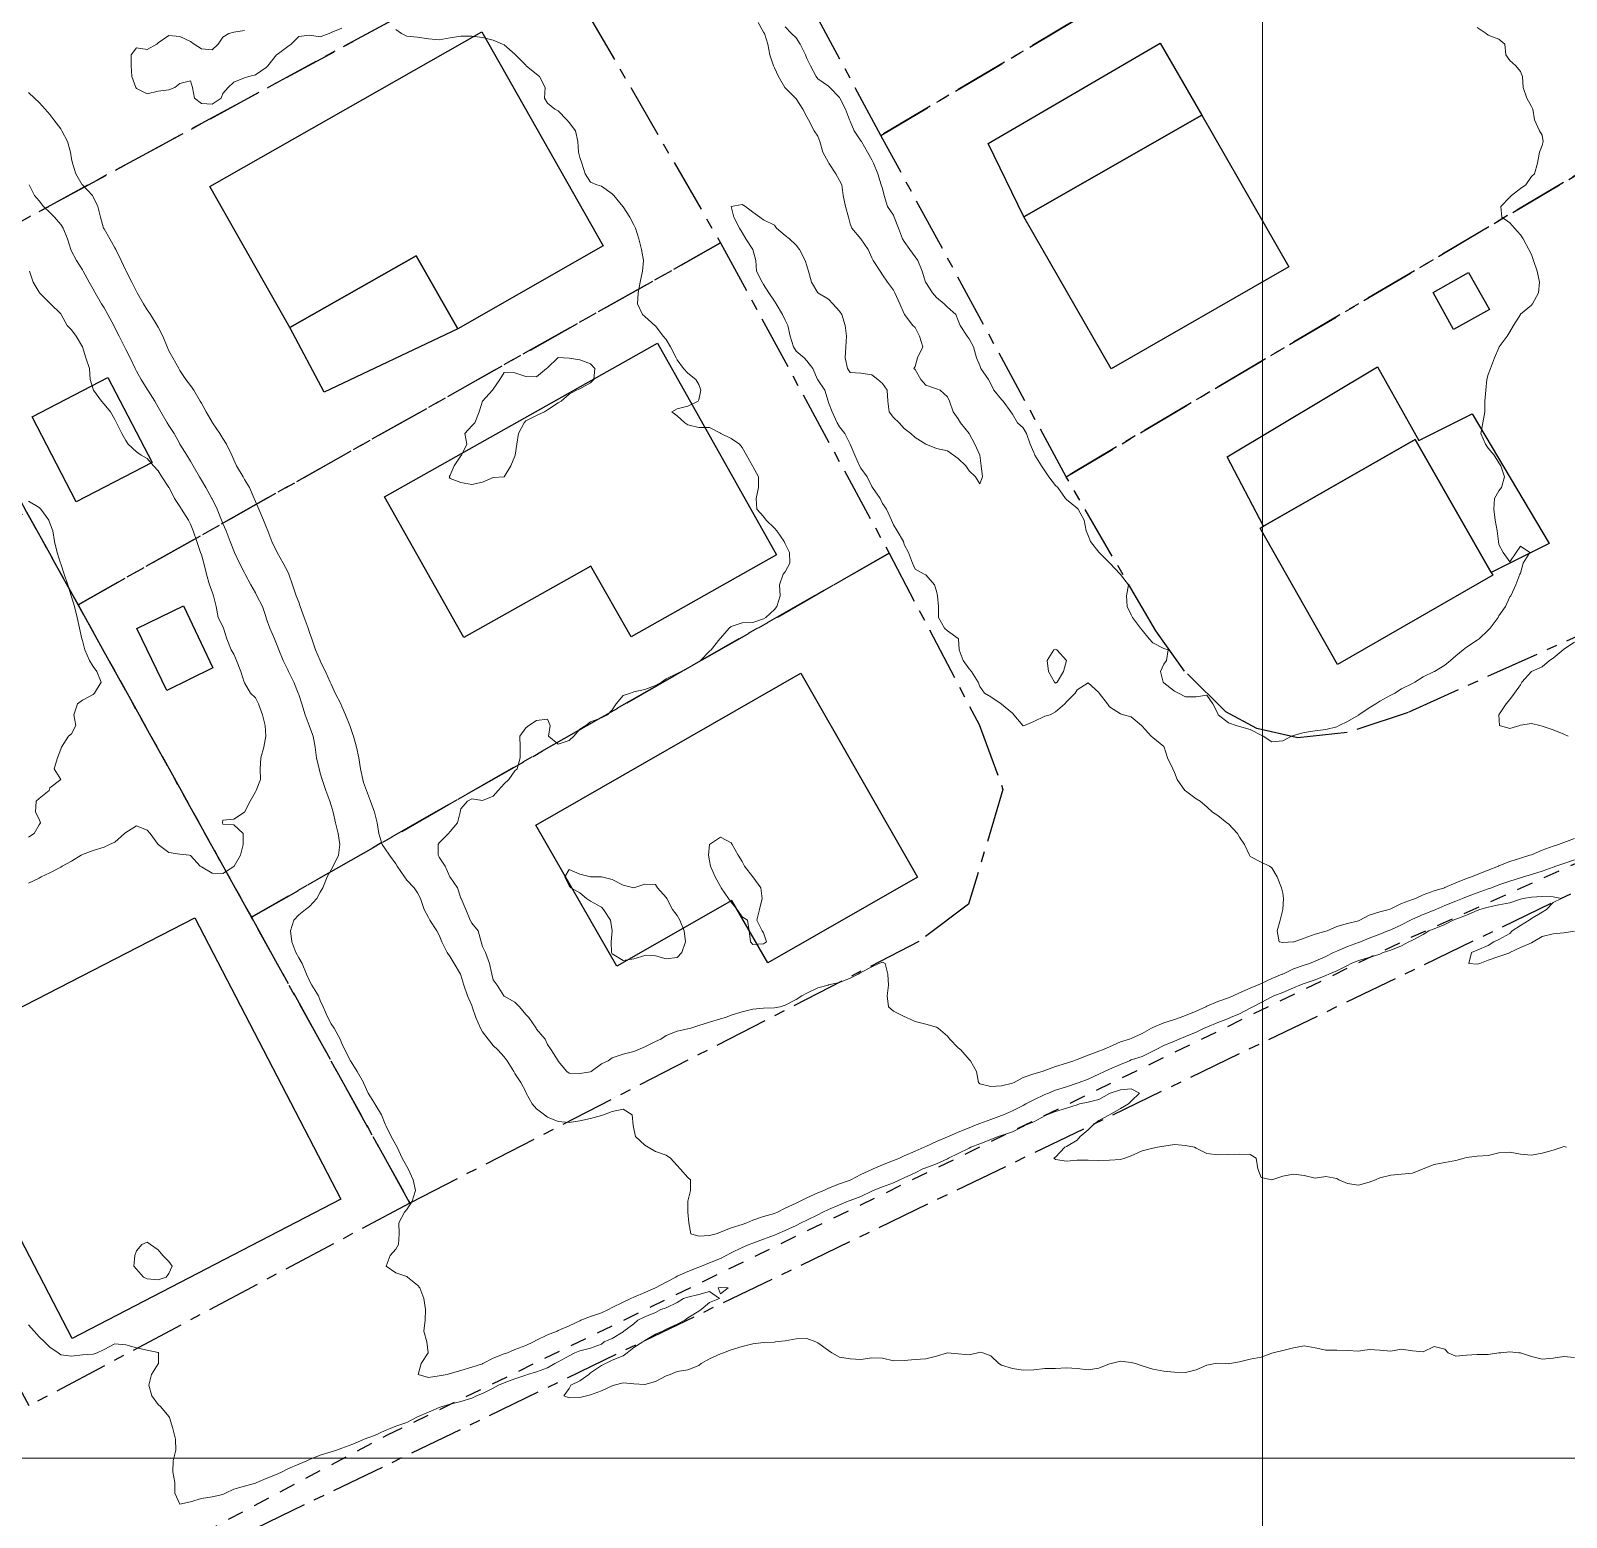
# Model space of a CAD drawing. Header units: centimetres. Extents: x 0 to 642158, y -847 to 649707.
# Drawn here: x 617509.9 to 617580.9, y 620984.6 to 621053.4 of the extents above; entities that cross this region are included whole.
import ezdxf

# ---------------------------------------------------------------- set-up
doc = ezdxf.new("R2010")
doc.units = ezdxf.units.CM
doc.header["$MEASUREMENT"] = 0
doc.linetypes.add('CENTERX2', pattern=[4, 2.5, -0.5, 0.5, -0.5])
doc.linetypes.add('JIS_02_0.7', pattern=[1.35, 0.75, -0.6])
for name, color, linetype, lineweight in [('MEV_grille', 254, 'Continuous', 9), ('WAL_parcellaire agricole', 7, 'JIS_02_0.7', 25), ('WAL_topographie 0.5', 253, 'Continuous', 20)]:
    doc.layers.add(name, color=color, linetype=linetype, lineweight=lineweight)
doc.layers.add('SPW_batiments', color=7, linetype='Continuous')
doc.layers.add('SPW_parcellaire cadastral', color=7, linetype='CENTERX2', lineweight=25, true_color=0xff0542)

# ---------------------------------------------------------------- blocks, each defined once
blk = doc.blocks.new('*U114')
at = {"layer": 'MEV_grille', "transparency": 33554687}
blk.add_lwpolyline([(-1338.461, 0), (1338.461, 0)], dxfattribs=at)
blk = doc.blocks.new('*U115')
at = {"layer": 'MEV_grille', "color": 0, "linetype": 'ByBlock', "lineweight": -2, "transparency": 16777216}
blk.add_blockref('*U114', (0, -1400), dxfattribs=at)
blk = doc.blocks.new('*U112')
at = {"layer": 'MEV_grille', "transparency": 33554687}
blk.add_lwpolyline([(0, 1825.476), (0, -1825.476)], dxfattribs=at)
blk = doc.blocks.new('*U113')
at = {"layer": 'MEV_grille', "color": 0, "linetype": 'ByBlock', "lineweight": -2, "transparency": 16777216}
blk.add_blockref('*U112', (2200, 0), dxfattribs=at)

msp = doc.modelspace()

# ---------------------------------------------------------------- linework, layer by layer
at = {"layer": 'SPW_batiments'}
for points in [[(617536.331, 621043.421), (617529.615, 621039.586), (617527.681, 621042.97), (617521.848, 621039.652), (617518.147, 621046.169), (617530.714, 621053.32), (617536.331, 621043.421)], [(617564.014, 621049.474), (617555.78, 621044.773), (617554.13, 621048.156), (617562.079, 621052.79), (617564.014, 621049.474)], [(617568.03, 621042.458), (617559.815, 621037.74), (617555.78, 621044.773), (617564.014, 621049.474), (617568.03, 621042.458)], [(617523.424, 621036.667), (617521.848, 621039.652), (617527.681, 621042.97), (617529.615, 621039.586), (617523.424, 621036.667)], [(617577.315, 621040.476), (617575.648, 621039.559), (617574.715, 621041.275), (617576.347, 621042.192), (617577.315, 621040.476)], [(617544.349, 621029.138), (617537.617, 621025.354), (617535.766, 621028.621), (617529.883, 621025.32), (617526.216, 621031.82), (617538.848, 621038.921), (617544.349, 621029.138)], [(617574.048, 621034.425), (617576.515, 621035.659), (617580.066, 621029.659), (617577.388, 621028.329), (617573.881, 621034.475), (617566.865, 621030.46), (617565.182, 621033.674), (617572.131, 621037.825), (617574.048, 621034.425)], [(617511.961, 621031.592), (617509.924, 621035.52), (617513.433, 621037.341), (617515.47, 621033.413), (617511.961, 621031.592)], [(617577.388, 621028.329), (617577.466, 621028.192), (617570.283, 621024.075), (617566.716, 621030.375), (617566.865, 621030.46), (617573.881, 621034.475), (617577.388, 621028.329)], [(617518.283, 621023.919), (617516.15, 621022.869), (617514.767, 621025.735), (617516.917, 621026.785), (617518.283, 621023.919)], [(617550.868, 621014.239), (617543.951, 621010.272), (617542.284, 621013.155), (617536.969, 621010.121), (617533.218, 621016.637), (617545.467, 621023.672), (617550.868, 621014.239)], [(617524.203, 620999.357), (617511.776, 620992.909), (617505.03, 621005.906), (617506.419, 621006.734), (617508.552, 621007.784), (617517.455, 621012.355), (617524.203, 620999.357)]]:
    msp.add_lwpolyline(points, dxfattribs=at)
at = {"layer": 'SPW_parcellaire cadastral'}
for points in [[(617549.174, 621048.533), (617541.142, 621063.459), (617571.135, 621080.808), (617578.975, 621066.199), (617549.174, 621048.533)], [(617495.693, 621058.255), (617522.077, 621073.451), (617525.359, 621072.135), (617533.592, 621057.661), (617504.102, 621041.678), (617503.348, 621043.116), (617500.947, 621047.916), (617498.713, 621052.416), (617495.693, 621058.255)], [(617583.188, 621058.863), (617587.614, 621050.421), (617557.739, 621032.75), (617549.174, 621048.533), (617578.975, 621066.199), (617583.188, 621058.863)], [(617507.494, 621035.249), (617505.531, 621038.966), (617504.102, 621041.678), (617533.592, 621057.661), (617541.759, 621043.562), (617512.05, 621026.833), (617509.666, 621031.133), (617507.494, 621035.249)], [(617591.166, 621043.874), (617597.733, 621032.765), (617573.556, 621021.854), (617570.733, 621020.924), (617568.45, 621020.674), (617566.549, 621021.106), (617565.124, 621021.877), (617563.218, 621023.758), (617561.882, 621025.623), (617557.739, 621032.75), (617587.614, 621050.421), (617591.166, 621043.874)], [(617549.552, 621029.214), (617520.064, 621012.389), (617512.05, 621026.833), (617541.759, 621043.562), (617549.552, 621029.214)], [(617509.795, 620989.801), (617502.091, 621004.016), (617505.888, 621006.333), (617503.803, 621010.411), (617500.163, 621017.521), (617496.813, 621023.954), (617509.666, 621031.133), (617512.05, 621026.833), (617520.064, 621012.389), (617527.394, 620999.168), (617509.795, 620989.801)], [(617549.552, 621029.214), (617553.714, 621021.301), (617554.817, 621018.286), (617553.228, 621012.996), (617550.92, 621011.256), (617527.394, 620999.168), (617520.064, 621012.389), (617549.552, 621029.214)], [(617779.335, 620865.112), (617770.644, 620841.831), (617609.563, 620765.114), (617530.476, 620889.801), (617510.399, 620919.604), (617480.638, 620965.028), (617603.182, 621024.128), (617779.335, 620865.112)]]:
    msp.add_lwpolyline(points, dxfattribs=at)
at = {"layer": 'WAL_parcellaire agricole'}
msp.add_lwpolyline([(617550.328, 620858.664), (617480.858, 620964.28), (617526.354, 620988.452), (617573.684, 621011.457), (617604.307, 621025.178), (617703.526, 620935.515), (617550.328, 620858.664)], dxfattribs=at)
at = {"layer": 'WAL_topographie 0.5'}
for points in [[(617519.75, 621053.375), (617519.25, 621053.311), (617519.023, 621053.25), (617518.75, 621053.073), (617518.53, 621052.75), (617518.25, 621052.491), (617517.75, 621052.533), (617517.425, 621052.75), (617517.25, 621052.875), (617516.75, 621053.098), (617516.25, 621053.156), (617515.75, 621052.812), (617515.694, 621052.75), (617515.25, 621052.5), (617514.75, 621052.583), (617514.5, 621052.25), (617514.5, 621051.75), (617514.54, 621051.25), (617514.714, 621050.75), (617514.75, 621050.706), (617515.25, 621050.457), (617515.75, 621050.575), (617516.25, 621050.635), (617516.531, 621050.75), (617516.75, 621050.934), (617517.25, 621051.062), (617517.333, 621050.75), (617517.426, 621050.25), (617517.75, 621050.006), (617518.25, 621049.982), (617518.667, 621050.25), (617518.75, 621050.464), (617518.985, 621050.75), (617519.25, 621051), (617519.75, 621051.187), (617519.938, 621051.25), (617520.25, 621051.328), (617520.75, 621051.672), (617520.821, 621051.75), (617521.225, 621052.25), (617521.25, 621052.268), (617521.75, 621052.636), (617521.91, 621052.75), (617522.25, 621053.104), (617522.75, 621053.163), (617523.25, 621053.094), (617523.667, 621053.25), (617523.75, 621053.288), (617524.25, 621053.495)], [(617526.75, 621053.427), (617527.012, 621053.25), (617527.25, 621053.118), (617527.75, 621053.07), (617528.25, 621052.996), (617528.75, 621052.943), (617529.25, 621053.035), (617529.75, 621053.114), (617530.25, 621053.114), (617530.75, 621053.064), (617531.25, 621052.933), (617531.673, 621052.75), (617531.75, 621052.719), (617532.25, 621052.292), (617532.282, 621052.25), (617532.75, 621051.772), (617532.776, 621051.75), (617533.25, 621051.362), (617533.386, 621051.25), (617533.649, 621050.75), (617533.613, 621050.25), (617533.75, 621050.017), (617534.088, 621049.75), (617534.25, 621049.669), (617534.651, 621049.25), (617534.75, 621049.127), (617535.057, 621048.75), (617535.157, 621048.25), (617535.194, 621047.75), (617535.25, 621047.512), (617535.348, 621047.25), (617535.5, 621046.75), (617535.75, 621046.366), (617536.044, 621046.25), (617536.25, 621046.187), (617536.75, 621045.833), (617536.827, 621045.75), (617537.239, 621045.25), (617537.25, 621045.234), (617537.569, 621044.75), (617537.75, 621044.396), (617537.817, 621044.25), (617537.982, 621043.75), (617538.102, 621043.25), (617538.2, 621042.75), (617538.154, 621042.25), (617538.04, 621041.75), (617537.945, 621041.25), (617537.912, 621040.75), (617538.15, 621040.25), (617538.25, 621040.16), (617538.721, 621039.75), (617538.75, 621039.728), (617539.111, 621039.25), (617539.25, 621039.09), (617539.439, 621038.75), (617539.703, 621038.25), (617539.75, 621038.16), (617540.043, 621037.75), (617540.25, 621037.534), (617540.609, 621037.25), (617540.75, 621037.016), (617540.847, 621036.75), (617540.75, 621036.303), (617540.715, 621036.25), (617540.25, 621036.017), (617539.75, 621035.893), (617539.5, 621035.75), (617539.75, 621035.561), (617540.099, 621035.25), (617540.25, 621035.157), (617540.75, 621035.031), (617541.25, 621035.034), (617541.75, 621034.761), (617541.767, 621034.75), (617542.25, 621034.512), (617542.631, 621034.25), (617542.75, 621034.107), (617542.962, 621033.75), (617543.239, 621033.25), (617543.25, 621033.227), (617543.506, 621032.75), (617543.505, 621032.25), (617543.403, 621031.75), (617543.435, 621031.25), (617543.75, 621030.913), (617543.869, 621030.75), (617544.25, 621030.369), (617544.353, 621030.25), (617544.695, 621029.75), (617544.75, 621029.641), (617544.942, 621029.25), (617544.963, 621028.75), (617544.75, 621028.354), (617544.65, 621028.25), (617544.481, 621027.75), (617544.518, 621027.25), (617544.36, 621026.75), (617544.25, 621026.609), (617543.854, 621026.25), (617543.75, 621026.182), (617543.25, 621026.016), (617542.75, 621025.989), (617542.25, 621025.829), (617542.162, 621025.75), (617541.75, 621025.283), (617541.728, 621025.25), (617541.323, 621024.75), (617541.25, 621024.692), (617540.829, 621024.25), (617540.75, 621024.187), (617540.25, 621023.917), (617539.933, 621023.75), (617539.75, 621023.658), (617539.25, 621023.413), (617539.028, 621023.25), (617538.75, 621023.101), (617538.25, 621022.906), (617537.75, 621022.806), (617537.6, 621022.75), (617537.25, 621022.629), (617536.926, 621022.25), (617536.75, 621021.977), (617536.523, 621021.75), (617536.25, 621021.61), (617535.75, 621021.422), (617535.53, 621021.25), (617535.25, 621021.075), (617534.979, 621020.75), (617534.75, 621020.554), (617534.25, 621020.382), (617533.804, 621020.75), (617533.883, 621021.25), (617533.75, 621021.536), (617533.25, 621021.482), (617532.889, 621021.25), (617532.75, 621021.136), (617532.476, 621020.75), (617532.493, 621020.25), (617532.492, 621019.75), (617532.355, 621019.25), (617532.25, 621019.15), (617531.964, 621018.75), (617531.75, 621018.55), (617531.473, 621018.25), (617531.25, 621017.981), (617530.75, 621017.783), (617530.25, 621017.854), (617530.05, 621017.75), (617529.75, 621017.404), (617529.716, 621017.25), (617529.59, 621016.75), (617529.25, 621016.341), (617529.174, 621016.25), (617528.75, 621015.825), (617528.697, 621015.75), (617528.706, 621015.25), (617528.75, 621015.155), (617529.029, 621014.75), (617529.242, 621014.25), (617529.25, 621014.231), (617529.595, 621013.75), (617529.75, 621013.271), (617529.762, 621013.25), (617529.977, 621012.75), (617530.182, 621012.25), (617530.25, 621012.114), (617530.55, 621011.75), (617530.693, 621011.25), (617530.75, 621011.032), (617530.889, 621010.75), (617531.074, 621010.25), (617531.18, 621009.75), (617531.25, 621009.494), (617531.425, 621009.25), (617531.737, 621008.75), (617531.75, 621008.737), (617532.25, 621008.458), (617532.467, 621008.25), (617532.75, 621007.889), (617532.897, 621007.75), (617533.228, 621007.25), (617533.25, 621007.212), (617533.645, 621006.75), (617533.75, 621006.5), (617533.926, 621006.25), (617534.244, 621005.75), (617534.25, 621005.738), (617534.65, 621005.25), (617534.75, 621005.181), (617535.25, 621005.156), (617535.75, 621005.234), (617535.781, 621005.25), (617536.25, 621005.603), (617536.562, 621005.75), (617536.75, 621005.884), (617537.25, 621006.057), (617537.75, 621006.178), (617537.939, 621006.25), (617538.25, 621006.394), (617538.75, 621006.642), (617539, 621006.75), (617539.25, 621006.915), (617539.75, 621007.115), (617540.25, 621007.226), (617540.381, 621007.25), (617540.75, 621007.381), (617541.25, 621007.53), (617541.75, 621007.683), (617541.987, 621007.75), (617542.25, 621007.851), (617542.75, 621008.006), (617543.25, 621008.131), (617543.75, 621008.188), (617544.25, 621008.202), (617544.508, 621008.25), (617544.75, 621008.315), (617545.25, 621008.582), (617545.518, 621008.75), (617545.75, 621008.881), (617546.25, 621009.114), (617546.735, 621009.25), (617546.75, 621009.254), (617547.25, 621009.361), (617547.75, 621009.562), (617548.125, 621009.75), (617548.25, 621009.831), (617548.75, 621010.097), (617549.073, 621010.25), (617549.25, 621010.31), (617549.375, 621010.25), (617549.494, 621009.75), (617549.527, 621009.25), (617549.463, 621008.75), (617549.531, 621008.25), (617549.75, 621008.041), (617550.25, 621007.797), (617550.361, 621007.75), (617550.75, 621007.561), (617551.25, 621007.436), (617551.75, 621007.302), (617551.815, 621007.25), (617552.25, 621006.88), (617552.359, 621006.75), (617552.75, 621006.347), (617552.865, 621006.25), (617553.25, 621005.815), (617553.31, 621005.75), (617553.6, 621005.25), (617553.686, 621004.75), (617553.75, 621004.687), (617554.25, 621004.563), (617554.75, 621004.595), (617555.25, 621004.719), (617555.329, 621004.75), (617555.75, 621004.976), (617556.25, 621005.147), (617556.635, 621005.25), (617556.75, 621005.297), (617557.25, 621005.487), (617557.75, 621005.641), (617558.098, 621005.75), (617558.25, 621005.815), (617558.75, 621006.014), (617559.25, 621006.187), (617559.419, 621006.25), (617559.75, 621006.397), (617560.25, 621006.619), (617560.663, 621006.75), (617560.75, 621006.784), (617561.25, 621007.01), (617561.687, 621007.25), (617561.75, 621007.286), (617562.25, 621007.503), (617562.75, 621007.664), (617563.006, 621007.75), (617563.25, 621007.842), (617563.75, 621008.047), (617564.199, 621008.25), (617564.25, 621008.276), (617564.75, 621008.489), (617565.25, 621008.661), (617565.462, 621008.75), (617565.75, 621008.884), (617566.25, 621009.107), (617566.582, 621009.25), (617566.75, 621009.325), (617567.25, 621009.545), (617567.73, 621009.75), (617567.75, 621009.76), (617568.25, 621009.996), (617568.75, 621010.171), (617568.983, 621010.25), (617569.25, 621010.349), (617569.75, 621010.576), (617570.104, 621010.75), (617570.25, 621010.822), (617570.75, 621011.038), (617571.25, 621011.212), (617571.354, 621011.25), (617571.75, 621011.411), (617572.25, 621011.609), (617572.617, 621011.75), (617572.75, 621011.803), (617573.25, 621012.035), (617573.657, 621012.25), (617573.75, 621012.298), (617574.25, 621012.516), (617574.75, 621012.714), (617574.834, 621012.75), (617575.25, 621012.924), (617575.75, 621013.125), (617576.062, 621013.25), (617576.25, 621013.326), (617576.75, 621013.511), (617577.25, 621013.692), (617577.413, 621013.75), (617577.75, 621013.879), (617578.25, 621014.047), (617578.75, 621014.209), (617578.881, 621014.25), (617579.25, 621014.366), (617579.75, 621014.522), (617580.25, 621014.707), (617580.375, 621014.75), (617580.75, 621014.871), (617581.25, 621015.04)], [(617543.491, 621053.75), (617543.75, 621053.309), (617543.787, 621053.25), (617543.94, 621052.75), (617544.032, 621052.25), (617544.206, 621051.75), (617544.25, 621051.659), (617544.442, 621051.25), (617544.736, 621050.75), (617544.75, 621050.73), (617545.23, 621050.25), (617545.25, 621050.222), (617545.565, 621049.75), (617545.75, 621049.393), (617545.817, 621049.25), (617546.09, 621048.75), (617546.25, 621048.5), (617546.355, 621048.25), (617546.484, 621047.75), (617546.75, 621047.278), (617546.766, 621047.25), (617547.083, 621046.75), (617547.25, 621046.45), (617547.365, 621046.25), (617547.432, 621045.75), (617547.538, 621045.25), (617547.674, 621044.75), (617547.75, 621044.438), (617547.829, 621044.25), (617548.25, 621043.75), (617548.25, 621043.75), (617548.577, 621043.25), (617548.75, 621042.875), (617548.813, 621042.75), (617549.141, 621042.25), (617549.25, 621042.083), (617549.477, 621041.75), (617549.75, 621041.375), (617549.809, 621041.25), (617550.044, 621040.75), (617550.25, 621040.283), (617550.269, 621040.25), (617550.643, 621039.75), (617550.75, 621039.643), (617550.962, 621039.25), (617551.111, 621038.75), (617550.861, 621038.25), (617550.75, 621037.85), (617550.694, 621037.75), (617550.75, 621037.704), (617551.013, 621037.25), (617551.25, 621036.985), (617551.75, 621036.818), (617551.917, 621036.75), (617552.25, 621036.45), (617552.337, 621036.25), (617552.517, 621035.75), (617552.75, 621035.432), (617552.85, 621035.25), (617553.25, 621034.75), (617553.25, 621034.75), (617553.519, 621034.25), (617553.75, 621033.75), (617553.75, 621033.75), (617553.81, 621033.25), (617553.875, 621032.75), (617553.75, 621032.417), (617553.55, 621032.75), (617553.25, 621033.023), (617553.094, 621033.25), (617552.75, 621033.594), (617552.523, 621033.75), (617552.25, 621033.95), (617551.75, 621034.06), (617551.25, 621034.25), (617551.25, 621034.25), (617550.75, 621034.562), (617550.562, 621034.75), (617550.25, 621034.978), (617550.019, 621035.25), (617549.75, 621035.483), (617549.559, 621035.75), (617549.488, 621036.25), (617549.469, 621036.75), (617549.25, 621037.068), (617549.028, 621037.25), (617548.75, 621037.458), (617548.25, 621037.544), (617547.75, 621037.574), (617547.62, 621037.75), (617547.519, 621038.25), (617547.55, 621038.75), (617547.574, 621039.25), (617547.524, 621039.75), (617547.361, 621040.25), (617547.25, 621040.408), (617546.955, 621040.75), (617546.75, 621040.964), (617546.25, 621041.25), (617546.25, 621041.25), (617545.96, 621041.75), (617545.83, 621042.25), (617545.75, 621042.5), (617545.667, 621042.75), (617545.408, 621043.25), (617545.25, 621043.464), (617544.942, 621043.75), (617544.75, 621043.897), (617544.35, 621044.25), (617544.25, 621044.387), (617543.75, 621044.625), (617543.568, 621044.75), (617543.25, 621044.983), (617542.917, 621045.25), (617542.75, 621045.337), (617542.25, 621045.25), (617542.375, 621044.75), (617542.641, 621044.25), (617542.75, 621044.042), (617542.934, 621043.75), (617543.25, 621043.25), (617543.25, 621043.25), (617543.393, 621042.75), (617543.417, 621042.25), (617543.676, 621041.75), (617543.75, 621041.645), (617543.992, 621041.25), (617544.25, 621040.869), (617544.328, 621040.75), (617544.625, 621040.25), (617544.75, 621039.987), (617544.862, 621039.75), (617544.971, 621039.25), (617545.129, 621038.75), (617545.25, 621038.556), (617545.629, 621038.25), (617545.75, 621038.104), (617546.024, 621037.75), (617546.239, 621037.25), (617546.25, 621037.232), (617546.579, 621036.75), (617546.733, 621036.25), (617546.75, 621036.178), (617546.917, 621035.75), (617547.144, 621035.25), (617547.25, 621035.064), (617547.508, 621034.75), (617547.75, 621034.25), (617547.75, 621034.25), (617547.971, 621033.75), (617548.182, 621033.25), (617548.25, 621033.146), (617548.538, 621032.75), (617548.75, 621032.298), (617548.791, 621032.25), (617549.136, 621031.75), (617549.25, 621031.518), (617549.429, 621031.25), (617549.655, 621030.75), (617549.75, 621030.524), (617549.923, 621030.25), (617550.212, 621029.75), (617550.25, 621029.619), (617550.452, 621029.25), (617550.628, 621028.75), (617550.75, 621028.477), (617551.167, 621028.25), (617551.25, 621028.217), (617551.65, 621027.75), (617551.75, 621027.458), (617551.79, 621027.25), (617551.828, 621026.75), (617551.833, 621026.25), (617552.107, 621025.75), (617552.25, 621025.619), (617552.75, 621025.268), (617552.762, 621025.25), (617552.791, 621024.75), (617552.972, 621024.25), (617553.25, 621023.865), (617553.357, 621023.75), (617553.662, 621023.25), (617553.75, 621023.05), (617553.964, 621022.75), (617554.25, 621022.574), (617554.728, 621022.25), (617554.75, 621022.236), (617555.25, 621021.818), (617555.322, 621021.75), (617555.733, 621021.25), (617555.75, 621021.231), (617555.812, 621021.25), (617556.25, 621021.434), (617556.75, 621021.683), (617557, 621021.75), (617557.25, 621021.883), (617557.673, 621022.25), (617557.75, 621022.341), (617558.159, 621022.75), (617558.25, 621022.893), (617558.75, 621023.222), (617559.25, 621022.775), (617559.266, 621022.75), (617559.643, 621022.25), (617559.75, 621022.107), (617560.25, 621021.79), (617560.393, 621021.75), (617560.75, 621021.646), (617561.225, 621021.25), (617561.25, 621021.222), (617561.675, 621020.75), (617561.75, 621020.694), (617562.25, 621020.279), (617562.269, 621020.25), (617562.428, 621019.75), (617562.672, 621019.25), (617562.75, 621019.083), (617562.875, 621018.75), (617563.223, 621018.25), (617563.25, 621018.223), (617563.75, 621017.859), (617563.934, 621017.75), (617564.25, 621017.489), (617564.512, 621017.25), (617564.75, 621017.083), (617565.167, 621016.75), (617565.25, 621016.702), (617565.654, 621016.25), (617565.75, 621016.089), (617565.987, 621015.75), (617566.211, 621015.25), (617566.25, 621015.2), (617566.75, 621014.929), (617567.135, 621014.75), (617567.25, 621014.667), (617567.492, 621014.25), (617567.694, 621013.75), (617567.75, 621013.5), (617567.788, 621013.25), (617567.75, 621012.75), (617567.75, 621012.75), (617567.641, 621012.25), (617567.495, 621011.75), (617567.589, 621011.25), (617567.75, 621011.212), (617568.25, 621011.245), (617568.275, 621011.25), (617568.75, 621011.42), (617569.25, 621011.596), (617569.75, 621011.733), (617569.807, 621011.75), (617570.25, 621011.957), (617570.75, 621012.095), (617571.25, 621012.223), (617571.32, 621012.25), (617571.75, 621012.482), (617572.25, 621012.633), (617572.68, 621012.75), (617572.75, 621012.775), (617573.25, 621013.019), (617573.75, 621013.203), (617573.885, 621013.25), (617574.25, 621013.413), (617574.75, 621013.601), (617575.233, 621013.75), (617575.25, 621013.757), (617575.75, 621013.98), (617576.25, 621014.175), (617576.476, 621014.25), (617576.75, 621014.366), (617577.25, 621014.567), (617577.726, 621014.75), (617577.75, 621014.761), (617578.25, 621014.961), (617578.75, 621015.12), (617579.179, 621015.25), (617579.25, 621015.277), (617579.75, 621015.489), (617580.25, 621015.666), (617580.506, 621015.75), (617580.75, 621015.839), (617581.25, 621016.027)], [(617576.75, 621053.527), (617577.154, 621053.25), (617577.25, 621053.163), (617577.75, 621052.98), (617578.024, 621052.75), (617578.067, 621052.25), (617578.25, 621051.988), (617578.528, 621051.75), (617578.75, 621051.484), (617578.845, 621051.25), (617578.875, 621050.75), (617579.033, 621050.25), (617579.25, 621049.865), (617579.318, 621049.75), (617579.389, 621049.25), (617579.625, 621048.75), (617579.75, 621048.535), (617579.8, 621048.25), (617579.75, 621048.069), (617579.625, 621047.75), (617579.528, 621047.25), (617579.4, 621046.75), (617579.25, 621046.635), (617579, 621046.25), (617578.75, 621046.081), (617578.335, 621045.75), (617578.25, 621045.68), (617577.842, 621045.25), (617577.891, 621044.75), (617578.25, 621044.491), (617578.467, 621044.25), (617578.75, 621043.929), (617578.872, 621043.75), (617579.125, 621043.25), (617579.25, 621043.024), (617579.352, 621042.75), (617579.524, 621042.25), (617579.629, 621041.75), (617579.587, 621041.25), (617579.302, 621040.75), (617579.25, 621040.685), (617578.75, 621040.259), (617578.741, 621040.25), (617578.42, 621039.75), (617578.25, 621039.45), (617578.134, 621039.25), (617577.766, 621038.75), (617577.75, 621038.717), (617577.544, 621038.25), (617577.356, 621037.75), (617577.25, 621037.481), (617577.196, 621037.25), (617577.141, 621036.75), (617577.105, 621036.25), (617577.098, 621035.75), (617577.003, 621035.25), (617576.92, 621034.75), (617577.127, 621034.25), (617577.25, 621034.079), (617577.536, 621033.75), (617577.75, 621033.4), (617577.842, 621033.25), (617578.009, 621032.75), (617577.871, 621032.25), (617577.75, 621032.098), (617577.55, 621031.75), (617577.521, 621031.25), (617577.583, 621030.75), (617577.661, 621030.25), (617577.729, 621029.75), (617577.75, 621029.625), (617577.938, 621029.25), (617578.25, 621028.815), (617578.553, 621029.25), (617578.75, 621029.546), (617579.183, 621029.25), (617578.872, 621028.75), (617578.75, 621028.292), (617578.714, 621028.25), (617578.533, 621027.75), (617578.307, 621027.25), (617578.25, 621027.193), (617578.059, 621026.75), (617577.75, 621026.319), (617577.707, 621026.25), (617577.338, 621025.75), (617577.25, 621025.654), (617576.836, 621025.25), (617576.75, 621025.192), (617576.25, 621024.874), (617576.089, 621024.75), (617575.75, 621024.477), (617575.507, 621024.25), (617575.25, 621024.045), (617574.768, 621023.75), (617574.75, 621023.741), (617574.25, 621023.5), (617573.854, 621023.25), (617573.75, 621023.188), (617573.25, 621022.946), (617572.938, 621022.75), (617572.75, 621022.647), (617572.25, 621022.369), (617572.058, 621022.25), (617571.75, 621022.071), (617571.279, 621021.75), (617571.25, 621021.726), (617570.75, 621021.427), (617570.363, 621021.25), (617570.25, 621021.188), (617569.75, 621021.061), (617569.25, 621020.996), (617568.75, 621020.928), (617568.25, 621020.793), (617568.155, 621020.75), (617567.75, 621020.533), (617567.25, 621020.492), (617566.842, 621020.75), (617566.75, 621020.809), (617566.25, 621021.06), (617565.75, 621021.201), (617565.605, 621021.25), (617565.25, 621021.376), (617564.772, 621021.75), (617564.75, 621021.802), (617564.514, 621022.25), (617564.25, 621022.653), (617563.75, 621022.567), (617563.25, 621022.58), (617562.933, 621022.75), (617562.75, 621022.836), (617562.25, 621023.222), (617562.225, 621023.25), (617562.104, 621023.75), (617562.25, 621024.089), (617562.375, 621024.25), (617562.456, 621024.75), (617562.25, 621024.811), (617561.75, 621025.07), (617561.583, 621025.25), (617561.25, 621025.659), (617561.179, 621025.75), (617560.809, 621026.25), (617560.75, 621026.363), (617560.56, 621026.75), (617560.534, 621027.25), (617560.62, 621027.75), (617560.25, 621028.226), (617560.229, 621028.25), (617559.762, 621028.75), (617559.75, 621028.764), (617559.264, 621029.25), (617559.25, 621029.269), (617558.871, 621029.75), (617558.75, 621030.036), (617558.662, 621030.25), (617558.569, 621030.75), (617558.292, 621031.25), (617558.25, 621031.294), (617557.75, 621031.692), (617557.709, 621031.75), (617557.348, 621032.25), (617557.25, 621032.348), (617556.933, 621032.75), (617556.75, 621033.021), (617556.599, 621033.25), (617556.295, 621033.75), (617556.25, 621033.872), (617556.075, 621034.25), (617555.903, 621034.75), (617555.75, 621035.006), (617555.488, 621035.25), (617555.25, 621035.65), (617555.186, 621035.75), (617554.823, 621036.25), (617554.75, 621036.323), (617554.393, 621036.75), (617554.25, 621037.042), (617554.15, 621037.25), (617553.795, 621037.75), (617553.75, 621037.887), (617553.59, 621038.25), (617553.45, 621038.75), (617553.25, 621039.131), (617553.154, 621039.25), (617552.83, 621039.75), (617552.75, 621039.972), (617552.636, 621040.25), (617552.25, 621040.59), (617552.096, 621040.75), (617551.75, 621041.04), (617551.559, 621041.25), (617551.25, 621041.727), (617551.234, 621041.75), (617551.078, 621042.25), (617550.875, 621042.75), (617550.75, 621042.91), (617550.514, 621043.25), (617550.25, 621043.63), (617550.175, 621043.75), (617549.985, 621044.25), (617549.788, 621044.75), (617549.75, 621044.837), (617549.479, 621045.25), (617549.325, 621045.75), (617549.25, 621046.083), (617549.19, 621046.25), (617549.023, 621046.75), (617548.823, 621047.25), (617548.75, 621047.4), (617548.556, 621047.75), (617548.276, 621048.25), (617548.25, 621048.288), (617547.934, 621048.75), (617547.75, 621049.187), (617547.717, 621049.25), (617547.536, 621049.75), (617547.276, 621050.25), (617547.25, 621050.29), (617546.808, 621050.75), (617546.75, 621050.804), (617546.25, 621051.15), (617546.183, 621051.25), (617545.91, 621051.75), (617545.75, 621052.091), (617545.692, 621052.25), (617545.438, 621052.75), (617545.25, 621053.044), (617545.04, 621053.25), (617544.75, 621053.558)], [(617509.75, 621050.52), (617510.029, 621050.25), (617510.25, 621050.052), (617510.526, 621049.75), (617510.75, 621049.498), (617510.936, 621049.25), (617511.25, 621048.833), (617511.302, 621048.75), (617511.566, 621048.25), (617511.694, 621047.75), (617511.75, 621047.453), (617511.79, 621047.25), (617511.946, 621046.75), (617512.243, 621046.25), (617512.25, 621046.241), (617512.711, 621045.75), (617512.75, 621045.684), (617512.962, 621045.25), (617513.083, 621044.75), (617513.232, 621044.25), (617513.25, 621044.216), (617513.516, 621043.75), (617513.75, 621043.341), (617513.8, 621043.25), (617514.043, 621042.75), (617514.25, 621042.284), (617514.267, 621042.25), (617514.528, 621041.75), (617514.75, 621041.318), (617514.788, 621041.25), (617515.079, 621040.75), (617515.25, 621040.468), (617515.398, 621040.25), (617515.705, 621039.75), (617515.75, 621039.663), (617515.966, 621039.25), (617516.165, 621038.75), (617516.25, 621038.572), (617516.425, 621038.25), (617516.703, 621037.75), (617516.75, 621037.666), (617517.037, 621037.25), (617517.25, 621036.963), (617517.399, 621036.75), (617517.695, 621036.25), (617517.75, 621036.147), (617517.966, 621035.75), (617518.25, 621035.279), (617518.269, 621035.25), (617518.605, 621034.75), (617518.75, 621034.525), (617518.917, 621034.25), (617519.154, 621033.75), (617519.25, 621033.528), (617519.377, 621033.25), (617519.677, 621032.75), (617519.75, 621032.627), (617519.982, 621032.25), (617520.189, 621031.75), (617520.25, 621031.609), (617520.406, 621031.25), (617520.625, 621030.75), (617520.75, 621030.438), (617520.823, 621030.25), (617521.015, 621029.75), (617521.25, 621029.255), (617521.253, 621029.25), (617521.538, 621028.75), (617521.75, 621028.35), (617521.798, 621028.25), (617521.967, 621027.75), (617522.137, 621027.25), (617522.25, 621026.944), (617522.321, 621026.75), (617522.5, 621026.25), (617522.684, 621025.75), (617522.75, 621025.55), (617522.858, 621025.25), (617523.029, 621024.75), (617523.239, 621024.25), (617523.25, 621024.227), (617523.492, 621023.75), (617523.712, 621023.25), (617523.75, 621023.163), (617523.943, 621022.75), (617524.196, 621022.25), (617524.25, 621022.124), (617524.415, 621021.75), (617524.612, 621021.25), (617524.75, 621020.832), (617524.778, 621020.75), (617524.916, 621020.25), (617525.032, 621019.75), (617525.107, 621019.25), (617525.209, 621018.75), (617525.25, 621018.617), (617525.386, 621018.25), (617525.575, 621017.75), (617525.75, 621017.25), (617525.75, 621017.25), (617525.884, 621016.75), (617525.959, 621016.25), (617526.115, 621015.75), (617526.25, 621015.548), (617526.456, 621015.25), (617526.75, 621014.849), (617526.811, 621014.75), (617527.137, 621014.25), (617527.25, 621014.098), (617527.589, 621013.75), (617527.75, 621013.51), (617527.887, 621013.25), (617528.056, 621012.75), (617528.25, 621012.375), (617528.316, 621012.25), (617528.646, 621011.75), (617528.75, 621011.563), (617528.875, 621011.25), (617529.111, 621010.75), (617529.25, 621010.554), (617529.433, 621010.25), (617529.731, 621009.75), (617529.75, 621009.705), (617529.883, 621009.25), (617530.058, 621008.75), (617530.25, 621008.311), (617530.273, 621008.25), (617530.434, 621007.75), (617530.658, 621007.25), (617530.75, 621007.094), (617531.015, 621006.75), (617531.25, 621006.461), (617531.455, 621006.25), (617531.75, 621005.927), (617531.884, 621005.75), (617532.194, 621005.25), (617532.25, 621005.158), (617532.515, 621004.75), (617532.75, 621004.317), (617532.776, 621004.25), (617533.04, 621003.75), (617533.25, 621003.529), (617533.615, 621003.25), (617533.75, 621003.145), (617534.25, 621002.937), (617534.75, 621002.902), (617535.25, 621002.968), (617535.75, 621003.072), (617536.25, 621003.216), (617536.35, 621003.25), (617536.75, 621003.402), (617537.25, 621003.517), (617537.664, 621003.25), (617537.717, 621002.75), (617537.75, 621002.6), (617537.826, 621002.25), (617538.25, 621001.844), (617538.405, 621001.75), (617538.75, 621001.554), (617539.25, 621001.382), (617539.442, 621001.25), (617539.75, 621000.902), (617539.89, 621000.75), (617540.25, 621000.359), (617540.364, 621000.25), (617540.375, 620999.75), (617540.25, 620999.25), (617540.25, 620998.75), (617540.288, 620998.25), (617540.38, 620997.75), (617540.75, 620997.644), (617541.25, 620997.675), (617541.555, 620997.75), (617541.75, 620997.823), (617542.25, 620998.03), (617542.75, 620998.185), (617542.968, 620998.25), (617543.25, 620998.379), (617543.75, 620998.553), (617544.25, 620998.695), (617544.397, 620998.75), (617544.75, 620998.93), (617545.25, 620999.166), (617545.435, 620999.25), (617545.75, 620999.417), (617546.25, 620999.636), (617546.533, 620999.75), (617546.75, 620999.856), (617547.25, 621000.054), (617547.75, 621000.234), (617547.786, 621000.25), (617548.25, 621000.497), (617548.75, 621000.723), (617548.818, 621000.75), (617549.25, 621000.937), (617549.75, 621001.131), (617550.029, 621001.25), (617550.25, 621001.352), (617550.75, 621001.576), (617551.175, 621001.75), (617551.25, 621001.784), (617551.75, 621002.012), (617552.25, 621002.227), (617552.301, 621002.25), (617552.75, 621002.451), (617553.25, 621002.655), (617553.498, 621002.75), (617553.75, 621002.851), (617554.25, 621003.037), (617554.75, 621003.214), (617554.837, 621003.25), (617555.25, 621003.437), (617555.75, 621003.686), (617555.875, 621003.75), (617556.25, 621003.947), (617556.75, 621004.182), (617556.92, 621004.25), (617557.25, 621004.382), (617557.75, 621004.55), (617558.25, 621004.714), (617558.347, 621004.75), (617558.75, 621004.905), (617559.25, 621005.126), (617559.511, 621005.25), (617559.75, 621005.361), (617560.25, 621005.576), (617560.668, 621005.75), (617560.75, 621005.785), (617561.25, 621005.953), (617561.75, 621006.186), (617561.863, 621006.25), (617562.25, 621006.454), (617562.75, 621006.658), (617562.964, 621006.75), (617563.25, 621006.868), (617563.75, 621007.075), (617564.127, 621007.25), (617564.25, 621007.306), (617564.75, 621007.518), (617565.25, 621007.706), (617565.345, 621007.75), (617565.75, 621007.919), (617566.25, 621008.181), (617566.368, 621008.25), (617566.75, 621008.448), (617567.25, 621008.704), (617567.346, 621008.75), (617567.75, 621008.911), (617568.25, 621009.121), (617568.54, 621009.25), (617568.75, 621009.328), (617569.25, 621009.49), (617569.75, 621009.684), (617569.89, 621009.75), (617570.25, 621009.902), (617570.75, 621010.161), (617570.915, 621010.25), (617571.25, 621010.379), (617571.75, 621010.521), (617572.25, 621010.683), (617572.404, 621010.75), (617572.75, 621010.863), (617573.25, 621011.064), (617573.59, 621011.25), (617573.75, 621011.326), (617574.25, 621011.594), (617574.506, 621011.75), (617574.75, 621011.846), (617575.25, 621012.053), (617575.636, 621012.25), (617575.75, 621012.293), (617576.25, 621012.476), (617576.75, 621012.702), (617576.866, 621012.75), (617577.25, 621012.847), (617577.75, 621012.951), (617578.25, 621013.058), (617578.75, 621013.215), (617578.864, 621013.25), (617579.25, 621013.309), (617579.75, 621013.35), (617580.25, 621013.333), (617580.637, 621013.25), (617580.25, 621013.06), (617579.955, 621012.75), (617579.75, 621012.612), (617579.25, 621012.322), (617579.142, 621012.25), (617578.75, 621012.008), (617578.358, 621011.75), (617578.25, 621011.63), (617577.75, 621011.348), (617577.518, 621011.25), (617577.25, 621011.071), (617576.75, 621010.869), (617576.488, 621010.75), (617576.361, 621010.25), (617576.75, 621010.208), (617576.871, 621010.25), (617577.25, 621010.395), (617577.75, 621010.568), (617578.25, 621010.745), (617578.26, 621010.75), (617578.75, 621010.993), (617579.25, 621011.208), (617579.33, 621011.25), (617579.75, 621011.489), (617580.25, 621011.625), (617580.75, 621011.668), (617581.25, 621011.742)], [(617509.783, 621046.25), (617510.033, 621045.75), (617510.25, 621045.5), (617510.446, 621045.25), (617510.75, 621044.968), (617510.955, 621044.75), (617511.25, 621044.412), (617511.366, 621044.25), (617511.568, 621043.75), (617511.714, 621043.25), (617511.75, 621043.177), (617511.981, 621042.75), (617512.25, 621042.311), (617512.286, 621042.25), (617512.568, 621041.75), (617512.75, 621041.426), (617512.847, 621041.25), (617513.134, 621040.75), (617513.25, 621040.556), (617513.423, 621040.25), (617513.696, 621039.75), (617513.75, 621039.641), (617513.95, 621039.25), (617514.192, 621038.75), (617514.25, 621038.626), (617514.455, 621038.25), (617514.684, 621037.75), (617514.75, 621037.632), (617514.96, 621037.25), (617515.25, 621036.797), (617515.279, 621036.75), (617515.592, 621036.25), (617515.75, 621035.97), (617515.881, 621035.75), (617516.174, 621035.25), (617516.25, 621035.12), (617516.485, 621034.75), (617516.75, 621034.268), (617516.76, 621034.25), (617517.071, 621033.75), (617517.25, 621033.467), (617517.372, 621033.25), (617517.66, 621032.75), (617517.75, 621032.596), (617517.953, 621032.25), (617518.24, 621031.75), (617518.25, 621031.73), (617518.487, 621031.25), (617518.687, 621030.75), (617518.75, 621030.588), (617518.89, 621030.25), (617519.087, 621029.75), (617519.25, 621029.327), (617519.283, 621029.25), (617519.517, 621028.75), (617519.75, 621028.308), (617519.783, 621028.25), (617520.045, 621027.75), (617520.25, 621027.381), (617520.319, 621027.25), (617520.571, 621026.75), (617520.74, 621026.25), (617520.75, 621026.219), (617520.916, 621025.75), (617521.129, 621025.25), (617521.25, 621024.944), (617521.325, 621024.75), (617521.537, 621024.25), (617521.75, 621023.818), (617521.785, 621023.75), (617522.019, 621023.25), (617522.225, 621022.75), (617522.25, 621022.678), (617522.402, 621022.25), (617522.547, 621021.75), (617522.731, 621021.25), (617522.75, 621021.2), (617522.916, 621020.75), (617523.014, 621020.25), (617523.078, 621019.75), (617523.195, 621019.25), (617523.25, 621019.053), (617523.334, 621018.75), (617523.498, 621018.25), (617523.686, 621017.75), (617523.75, 621017.545), (617523.838, 621017.25), (617523.959, 621016.75), (617524.081, 621016.25), (617524.16, 621015.75), (617524.084, 621015.25), (617523.842, 621014.75), (617523.75, 621014.583), (617523.572, 621014.25), (617523.368, 621013.75), (617523.25, 621013.537), (617523.082, 621013.25), (617522.75, 621012.887), (617522.564, 621012.75), (617522.25, 621012.491), (617522.032, 621012.25), (617521.865, 621011.75), (617521.935, 621011.25), (617522.124, 621010.75), (617522.25, 621010.504), (617522.407, 621010.25), (617522.615, 621009.75), (617522.75, 621009.444), (617522.857, 621009.25), (617523.162, 621008.75), (617523.25, 621008.528), (617523.383, 621008.25), (617523.592, 621007.75), (617523.75, 621007.458), (617523.884, 621007.25), (617524.166, 621006.75), (617524.25, 621006.541), (617524.386, 621006.25), (617524.648, 621005.75), (617524.75, 621005.57), (617524.958, 621005.25), (617525.244, 621004.75), (617525.25, 621004.736), (617525.457, 621004.25), (617525.75, 621003.795), (617525.778, 621003.75), (617526.083, 621003.25), (617526.25, 621002.821), (617526.282, 621002.75), (617526.52, 621002.25), (617526.75, 621001.868), (617526.802, 621001.75), (617527.04, 621001.25), (617527.25, 621000.855), (617527.313, 621000.75), (617527.547, 621000.25), (617527.648, 620999.75), (617527.495, 620999.25), (617527.25, 620998.879), (617527.15, 620998.75), (617526.883, 620998.25), (617526.904, 620997.75), (617526.871, 620997.25), (617526.75, 620997.038), (617526.486, 620996.75), (617526.288, 620996.25), (617526.75, 620995.942), (617527.25, 620995.769), (617527.282, 620995.75), (617527.75, 620995.368), (617527.855, 620995.25), (617528.031, 620994.75), (617528.119, 620994.25), (617528.102, 620993.75), (617528.042, 620993.25), (617528.171, 620992.75), (617528.236, 620992.25), (617527.921, 620991.75), (617527.779, 620991.25), (617528.25, 620991.099), (617528.75, 620991.186), (617529.121, 620991.25), (617529.25, 620991.293), (617529.75, 620991.426), (617530.25, 620991.579), (617530.75, 620991.744), (617530.764, 620991.75), (617531.25, 620992.001), (617531.75, 620992.198), (617531.9, 620992.25), (617532.25, 620992.402), (617532.75, 620992.591), (617533.111, 620992.75), (617533.25, 620992.824), (617533.75, 620993.072), (617534.196, 620993.25), (617534.25, 620993.273), (617534.75, 620993.497), (617535.25, 620993.729), (617535.302, 620993.75), (617535.75, 620993.926), (617536.25, 620994.102), (617536.578, 620994.25), (617536.75, 620994.334), (617537.25, 620994.586), (617537.602, 620994.75), (617537.75, 620994.821), (617538.25, 620995.036), (617538.75, 620995.247), (617538.756, 620995.25), (617539.25, 620995.517), (617539.684, 620995.75), (617539.75, 620995.787), (617540.25, 620996.003), (617540.75, 620996.2), (617540.87, 620996.25), (617541.25, 620996.404), (617541.75, 620996.613), (617542.017, 620996.75), (617542.25, 620996.87), (617542.75, 620997.11), (617543.078, 620997.25), (617543.25, 620997.319), (617543.75, 620997.499), (617544.25, 620997.691), (617544.384, 620997.75), (617544.75, 620997.899), (617545.25, 620998.131), (617545.48, 620998.25), (617545.75, 620998.386), (617546.25, 620998.627), (617546.483, 620998.75), (617546.75, 620998.879), (617547.25, 620999.086), (617547.661, 620999.25), (617547.75, 620999.282), (617548.25, 620999.479), (617548.75, 620999.719), (617548.818, 620999.75), (617549.25, 620999.925), (617549.75, 621000.105), (617550.052, 621000.25), (617550.25, 621000.337), (617550.75, 621000.575), (617551.115, 621000.75), (617551.25, 621000.806), (617551.75, 621000.991), (617552.25, 621001.222), (617552.298, 621001.25), (617552.75, 621001.461), (617553.25, 621001.713), (617553.327, 621001.75), (617553.75, 621001.913), (617554.25, 621002.115), (617554.588, 621002.25), (617554.75, 621002.3), (617555.25, 621002.47), (617555.75, 621002.716), (617555.813, 621002.75), (617556.25, 621002.932), (617556.75, 621003.199), (617556.843, 621003.25), (617557.25, 621003.409), (617557.75, 621003.555), (617558.25, 621003.711), (617558.361, 621003.75), (617558.75, 621003.834), (617559.25, 621003.958), (617559.75, 621004.239), (617559.767, 621004.25), (617560.25, 621004.398), (617560.75, 621004.456), (617561.133, 621004.25), (617560.75, 621003.884), (617560.625, 621003.75), (617560.25, 621003.542), (617559.75, 621003.25), (617559.75, 621003.25), (617559.25, 621002.983), (617558.964, 621002.75), (617558.75, 621002.549), (617558.389, 621002.25), (617558.25, 621002.085), (617557.75, 621001.79), (617557.684, 621001.75), (617557.25, 621001.288), (617557.171, 621001.25), (617557.25, 621001.185), (617557.75, 621001.112), (617558.25, 621001.147), (617558.75, 621001.157), (617559.25, 621001.137), (617559.75, 621001.155), (617560.25, 621001.178), (617560.458, 621001.25), (617560.75, 621001.361), (617561.25, 621001.59), (617561.75, 621001.702), (617561.956, 621001.75), (617562.25, 621001.808), (617562.75, 621001.875), (617563.25, 621001.833), (617563.673, 621001.75), (617563.75, 621001.71), (617564.25, 621001.464), (617564.75, 621001.406), (617565.25, 621001.41), (617565.75, 621001.434), (617566.25, 621001.417), (617566.519, 621001.25), (617566.602, 621000.75), (617566.75, 621000.35), (617567.25, 621000.25), (617567.75, 621000.409), (617568.25, 621000.506), (617568.75, 621000.444), (617569.25, 621000.315), (617569.75, 621000.393), (617570.25, 621000.299), (617570.35, 621000.25), (617570.75, 621000.072), (617571.25, 621000), (617571.75, 621000.143), (617572.05, 621000.25), (617572.25, 621000.331), (617572.75, 621000.466), (617573.25, 621000.513), (617573.75, 621000.552), (617574.25, 621000.75), (617574.25, 621000.75), (617574.75, 621000.95), (617575.25, 621001.044), (617575.75, 621001.144), (617576.145, 621001.25), (617576.25, 621001.279), (617576.75, 621001.333), (617577.25, 621001.373), (617577.75, 621001.492), (617578.25, 621001.526), (617578.75, 621001.423), (617579.25, 621001.38), (617579.75, 621001.484), (617580.25, 621001.622), (617580.667, 621001.75), (617580.75, 621001.778), (617580.875, 621001.75)], [(617509.8, 621042.25), (617509.966, 621041.75), (617510.25, 621041.283), (617510.273, 621041.25), (617510.75, 621040.773), (617510.777, 621040.75), (617511.25, 621040.277), (617511.265, 621040.25), (617511.548, 621039.75), (617511.75, 621039.542), (617511.963, 621039.25), (617512.25, 621038.75), (617512.25, 621038.75), (617512.406, 621038.25), (617512.582, 621037.75), (617512.61, 621037.25), (617512.75, 621036.804), (617512.764, 621036.75), (617513.14, 621036.25), (617513.25, 621036.101), (617513.543, 621035.75), (617513.75, 621035.392), (617513.826, 621035.25), (617514.073, 621034.75), (617514.25, 621034.426), (617514.367, 621034.25), (617514.75, 621033.902), (617514.968, 621033.75), (617515.25, 621033.598), (617515.542, 621033.25), (617515.75, 621033.016), (617515.926, 621032.75), (617516.25, 621032.258), (617516.254, 621032.25), (617516.504, 621031.75), (617516.75, 621031.375), (617516.827, 621031.25), (617517.149, 621030.75), (617517.25, 621030.562), (617517.374, 621030.25), (617517.539, 621029.75), (617517.709, 621029.25), (617517.75, 621029.134), (617517.863, 621028.75), (617517.989, 621028.25), (617518.134, 621027.75), (617518.25, 621027.436), (617518.318, 621027.25), (617518.43, 621026.75), (617518.534, 621026.25), (617518.75, 621025.819), (617518.773, 621025.75), (617518.924, 621025.25), (617519.125, 621024.75), (617519.25, 621024.546), (617519.377, 621024.25), (617519.576, 621023.75), (617519.736, 621023.25), (617519.75, 621023.226), (617520.028, 621022.75), (617520.25, 621022.534), (617520.385, 621022.25), (617520.578, 621021.75), (617520.698, 621021.25), (617520.732, 621020.75), (617520.634, 621020.25), (617520.495, 621019.75), (617520.473, 621019.25), (617520.488, 621018.75), (617520.291, 621018.25), (617520.25, 621018.182), (617520.006, 621017.75), (617519.75, 621017.25), (617519.75, 621017.25), (617519.25, 621016.917), (617518.75, 621016.865), (617518.72, 621016.75), (617518.75, 621016.685), (617519.25, 621016.662), (617519.687, 621016.25), (617519.679, 621015.75), (617519.554, 621015.25), (617519.274, 621014.75), (617519.25, 621014.726), (617518.75, 621014.408), (617518.25, 621014.42), (617517.75, 621014.712), (617517.7, 621014.75), (617517.25, 621015.236), (617517.194, 621015.25), (617516.75, 621015.299), (617516.25, 621015.379), (617515.75, 621015.75), (617515.75, 621015.75), (617515.39, 621016.25), (617515.25, 621016.41), (617514.75, 621016.613), (617514.25, 621016.309), (617514.191, 621016.25), (617513.75, 621015.862), (617513.507, 621015.75), (617513.25, 621015.617), (617512.75, 621015.464), (617512.25, 621015.285), (617512.185, 621015.25), (617511.75, 621014.975), (617511.318, 621014.75), (617511.25, 621014.702), (617510.75, 621014.43), (617510.34, 621014.25), (617510.25, 621014.191), (617509.75, 621013.955)], [(617531.25, 621032.708), (617531.749, 621032.75), (617531.75, 621032.75), (617532.063, 621033.25), (617532.25, 621033.7), (617532.259, 621033.75), (617532.338, 621034.25), (617532.417, 621034.75), (617532.669, 621035.25), (617532.75, 621035.333), (617533.25, 621035.58), (617533.619, 621035.75), (617533.75, 621035.838), (617534.25, 621036.171), (617534.38, 621036.25), (617534.75, 621036.573), (617535.094, 621036.75), (617535.25, 621036.819), (617535.75, 621037.088), (617535.901, 621037.25), (617535.95, 621037.75), (617535.75, 621037.972), (617535.25, 621038.158), (617534.75, 621038.225), (617534.5, 621038.25), (617534.25, 621038.261), (617534.229, 621038.25), (617533.75, 621037.79), (617533.706, 621037.75), (617533.25, 621037.375), (617532.75, 621037.383), (617532.25, 621037.55), (617531.75, 621037.575), (617531.553, 621037.25), (617531.25, 621036.796), (617531.212, 621036.75), (617530.75, 621036.25), (617530.75, 621036.25), (617530.598, 621035.75), (617530.393, 621035.25), (617530.25, 621035.107), (617529.938, 621034.75), (617530.033, 621034.25), (617529.775, 621033.75), (617529.75, 621033.722), (617529.446, 621033.25), (617529.25, 621032.827), (617529.214, 621032.75), (617529.25, 621032.667), (617529.75, 621032.488), (617530.25, 621032.393), (617530.75, 621032.5), (617531.25, 621032.708)], [(617509.75, 621031.624), (617510.25, 621031.335), (617510.33, 621031.25), (617510.701, 621030.75), (617510.75, 621030.6), (617510.883, 621030.25), (617510.953, 621029.75), (617511.078, 621029.25), (617511.239, 621028.75), (617511.25, 621028.717), (617511.407, 621028.25), (617511.572, 621027.75), (617511.733, 621027.25), (617511.75, 621027.196), (617511.882, 621026.75), (617512.005, 621026.25), (617512.116, 621025.75), (617512.23, 621025.25), (617512.25, 621025.179), (617512.364, 621024.75), (617512.579, 621024.25), (617512.75, 621023.982), (617512.91, 621023.75), (617513.12, 621023.25), (617512.816, 621022.75), (617512.75, 621022.681), (617512.25, 621022.413), (617512.017, 621022.25), (617511.856, 621021.75), (617511.95, 621021.25), (617511.75, 621020.865), (617511.614, 621020.75), (617511.288, 621020.25), (617511.25, 621020.15), (617511.096, 621019.75), (617510.95, 621019.25), (617511.25, 621018.75), (617511.25, 621018.75), (617511.25, 621018.749), (617510.75, 621018.375), (617510.714, 621018.25), (617510.25, 621017.868), (617510.117, 621017.75), (617510.083, 621017.25), (617510.25, 621016.917), (617510.306, 621016.75), (617510.25, 621016.659), (617510.013, 621016.25), (617509.75, 621016.083)], [(617581.25, 621025.108), (617580.75, 621024.781), (617580.713, 621024.75), (617580.25, 621024.366), (617580.09, 621024.25), (617579.75, 621023.964), (617579.25, 621023.75), (617579.25, 621023.75), (617578.814, 621023.25), (617578.75, 621023.125), (617578.474, 621022.75), (617578.25, 621022.457), (617578.079, 621022.25), (617577.75, 621021.75), (617577.783, 621021.25), (617578.25, 621021.118), (617578.717, 621021.25), (617578.75, 621021.262), (617579.25, 621021.346), (617579.635, 621021.25), (617579.75, 621021.217), (617580.25, 621021.044), (617580.75, 621020.845), (617580.95, 621020.75)], [(617557.321, 621023.25), (617557.25, 621023.204), (617557.2, 621023.25), (617556.917, 621023.75), (617556.865, 621024.25), (617557.166, 621024.75), (617557.25, 621024.773), (617557.312, 621024.75), (617557.75, 621024.25), (617557.75, 621024.25), (617557.75, 621024.25), (617557.614, 621023.75), (617557.321, 621023.25)], [(617543.889, 621011.25), (617543.75, 621011.15), (617543.25, 621011.125), (617543.139, 621011.25), (617543.073, 621011.75), (617543, 621012.25), (617542.75, 621012.397), (617542.519, 621012.75), (617542.25, 621013.083), (617542.12, 621013.25), (617541.779, 621013.75), (617541.75, 621013.8), (617541.513, 621014.25), (617541.295, 621014.75), (617541.25, 621015), (617541.194, 621015.25), (617541.25, 621015.75), (617541.25, 621015.75), (617541.75, 621016.083), (617542.25, 621015.821), (617542.288, 621015.75), (617542.568, 621015.25), (617542.75, 621014.964), (617542.865, 621014.75), (617543.25, 621014.25), (617543.25, 621014.25), (617543.625, 621013.75), (617543.683, 621013.25), (617543.556, 621012.75), (617543.429, 621012.25), (617543.679, 621011.75), (617543.75, 621011.667), (617543.889, 621011.25)], [(617539.964, 621010.75), (617539.75, 621010.528), (617539.25, 621010.457), (617538.75, 621010.594), (617538.25, 621010.61), (617537.75, 621010.46), (617537.25, 621010.381), (617536.75, 621010.698), (617536.713, 621010.75), (617536.706, 621011.25), (617536.75, 621011.75), (617536.662, 621012.25), (617536.35, 621012.75), (617536.25, 621012.85), (617535.75, 621013.13), (617535.562, 621013.25), (617535.25, 621013.513), (617534.841, 621013.75), (617534.75, 621013.841), (617534.554, 621014.25), (617534.75, 621014.596), (617535.25, 621014.375), (617535.75, 621014.25), (617536.25, 621014.25), (617536.25, 621014.25), (617536.75, 621014.125), (617537.25, 621013.875), (617537.75, 621013.75), (617538.25, 621013.917), (617538.75, 621013.897), (617538.839, 621013.75), (617539.25, 621013.29), (617539.271, 621013.25), (617539.537, 621012.75), (617539.75, 621012.467), (617539.868, 621012.25), (617540.08, 621011.75), (617540.131, 621011.25), (617539.964, 621010.75)], [(617516.125, 620995.75), (617515.75, 620995.628), (617515.25, 620995.668), (617515.077, 620995.75), (617514.75, 620996.119), (617514.63, 620996.25), (617514.667, 620996.75), (617514.75, 620996.964), (617515, 620997.25), (617515.25, 620997.368), (617515.393, 620997.25), (617515.75, 620997.012), (617515.962, 620996.75), (617516.25, 620996.472), (617516.404, 620996.25), (617516.25, 620995.917), (617516.125, 620995.75)], [(617542.107, 620995.25), (617541.75, 620994.972), (617541.646, 620995.25), (617541.75, 620995.265), (617542.107, 620995.25)], [(617509.75, 620993.539), (617510.021, 620993.25), (617510.25, 620992.982), (617510.497, 620992.75), (617510.75, 620992.5), (617511.134, 620992.25), (617511.25, 620992.151), (617511.75, 620992.098), (617512.25, 620992.153), (617512.75, 620992.19), (617512.929, 620992.25), (617513.25, 620992.405), (617513.75, 620992.665), (617514.25, 620992.618), (617514.75, 620992.479), (617515.25, 620992.372), (617515.75, 620992.264), (617515.767, 620992.25), (617515.761, 620991.75), (617515.75, 620991.731), (617515.448, 620991.25), (617515.323, 620990.75), (617515.461, 620990.25), (617515.75, 620989.857), (617515.87, 620989.75), (617516.25, 620989.298), (617516.28, 620989.25), (617516.432, 620988.75), (617516.55, 620988.25), (617516.57, 620987.75), (617516.454, 620987.25), (617516.433, 620986.75), (617516.522, 620986.25), (617516.526, 620985.75), (617516.75, 620985.25), (617517.25, 620985.35), (617517.75, 620985.509), (617518.25, 620985.583), (617518.75, 620985.702), (617518.867, 620985.75), (617519.25, 620985.945), (617519.75, 620986.086), (617520.25, 620986.225), (617520.316, 620986.25), (617520.75, 620986.443), (617521.25, 620986.641), (617521.488, 620986.75), (617521.75, 620986.881), (617522.25, 620987.091), (617522.627, 620987.25), (617522.75, 620987.308), (617523.25, 620987.513), (617523.75, 620987.669), (617524, 620987.75), (617524.25, 620987.833), (617524.75, 620988.024), (617525.25, 620988.238), (617525.28, 620988.25), (617525.75, 620988.429), (617526.25, 620988.65), (617526.476, 620988.75), (617526.75, 620988.854), (617527.25, 620989.032), (617527.681, 620989.25), (617527.75, 620989.283), (617528.25, 620989.509), (617528.75, 620989.721), (617528.832, 620989.75), (617529.25, 620989.873), (617529.75, 620990.003), (617530.25, 620990.155), (617530.469, 620990.25), (617530.75, 620990.368), (617531.25, 620990.619), (617531.495, 620990.75), (617531.75, 620990.861), (617532.25, 620991.041), (617532.75, 620991.215), (617532.835, 620991.25), (617533.25, 620991.373), (617533.75, 620991.557), (617534.087, 620991.75), (617534.25, 620991.831), (617534.75, 620992.103), (617535.018, 620992.25), (617535.25, 620992.334), (617535.75, 620992.462), (617536.25, 620992.646), (617536.383, 620992.75), (617536.75, 620992.909), (617537.25, 620993.221), (617537.284, 620993.25), (617537.75, 620993.58), (617537.927, 620993.75), (617538.25, 620993.905), (617538.75, 620994.114), (617538.993, 620994.25), (617539.25, 620994.329), (617539.75, 620994.568), (617540.037, 620994.75), (617540.25, 620994.826), (617540.75, 620994.941), (617541.25, 620995.086), (617541.703, 620994.75), (617541.25, 620994.574), (617540.867, 620994.25), (617540.75, 620994.176), (617540.25, 620993.861), (617540.11, 620993.75), (617539.75, 620993.569), (617539.25, 620993.346), (617539.075, 620993.25), (617538.75, 620993.113), (617538.25, 620992.815), (617538.167, 620992.75), (617537.75, 620992.494), (617537.433, 620992.25), (617537.25, 620992.109), (617536.75, 620991.901), (617536.435, 620991.75), (617536.25, 620991.656), (617535.75, 620991.318), (617535.663, 620991.25), (617535.25, 620990.949), (617534.832, 620990.75), (617534.75, 620990.59), (617534.514, 620990.25), (617534.75, 620990.158), (617535.25, 620990.183), (617535.563, 620990.25), (617535.75, 620990.306), (617536.25, 620990.492), (617536.75, 620990.72), (617536.843, 620990.75), (617537.25, 620990.858), (617537.75, 620990.807), (617538.25, 620990.783), (617538.75, 620990.927), (617539.25, 620991.186), (617539.425, 620991.25), (617539.75, 620991.387), (617540.25, 620991.465), (617540.75, 620991.655), (617540.863, 620991.75), (617541.25, 620991.966), (617541.75, 620992.197), (617541.888, 620992.25), (617542.25, 620992.385), (617542.75, 620992.535), (617543.25, 620992.661), (617543.75, 620992.725), (617544.25, 620992.736), (617544.3, 620992.75), (617544.75, 620992.806), (617545.25, 620992.9), (617545.75, 620992.903), (617546.167, 620992.75), (617546.25, 620992.713), (617546.75, 620992.353), (617546.902, 620992.25), (617547.25, 620992.05), (617547.75, 620991.961), (617548.25, 620991.945), (617548.75, 620992.02), (617549.25, 620992), (617549.75, 620991.878), (617550.25, 620991.888), (617550.75, 620991.942), (617551.25, 620991.971), (617551.75, 620992.097), (617552.25, 620992.239), (617552.75, 620992.193), (617553.25, 620992.152), (617553.65, 620992.25), (617553.75, 620992.271), (617553.893, 620992.25), (617554.25, 620992.111), (617554.632, 620991.75), (617554.75, 620991.679), (617555.25, 620991.519), (617555.75, 620991.44), (617556.25, 620991.462), (617556.75, 620991.515), (617557.25, 620991.528), (617557.75, 620991.559), (617558.25, 620991.518), (617558.75, 620991.456), (617559.25, 620991.536), (617559.75, 620991.73), (617559.821, 620991.75), (617560.25, 620991.855), (617560.75, 620991.804), (617560.95, 620991.75), (617561.25, 620991.645), (617561.75, 620991.495), (617562.25, 620991.401), (617562.75, 620991.347), (617563.25, 620991.341), (617563.75, 620991.464), (617564.25, 620991.669), (617564.635, 620991.75), (617564.75, 620991.774), (617565.125, 620991.75), (617565.25, 620991.742), (617565.306, 620991.75), (617565.75, 620991.829), (617566.25, 620991.957), (617566.75, 620992.048), (617567.25, 620992.233), (617567.306, 620992.25), (617567.75, 620992.36), (617568.25, 620992.481), (617568.75, 620992.567), (617569.25, 620992.482), (617569.75, 620992.363), (617570.25, 620992.37), (617570.75, 620992.359), (617571.25, 620992.326), (617571.75, 620992.398), (617572.25, 620992.373), (617572.75, 620992.326), (617573.25, 620992.42), (617573.75, 620992.339), (617574.25, 620992.294), (617574.75, 620992.544), (617575.25, 620992.417), (617575.4, 620992.25), (617575.75, 620992.091), (617576.25, 620992.137), (617576.75, 620992.165), (617577.25, 620992.172), (617577.75, 620992.239), (617577.834, 620992.25), (617578.25, 620992.285), (617578.666, 620992.25), (617578.75, 620992.239), (617579.25, 620992.076), (617579.75, 620991.947), (617580.25, 620992), (617580.75, 620992.079), (617581.25, 620992.027)]]:
    msp.add_lwpolyline(points, dxfattribs=at)

# ---------------------------------------------------------------- block references
at = {"layer": 'MEV_grille', "transparency": 33554687}
for name, p in [('*U113', (615366.814, 620593.644)), ('*U115', (616669.481, 622387.381))]:
    msp.add_blockref(name, p, dxfattribs=at)

doc.saveas('drawing.dxf')
